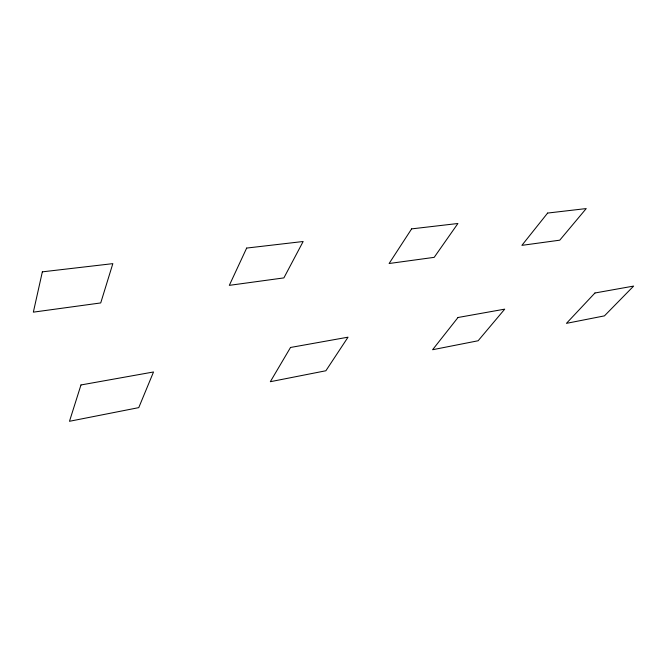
<?xml version="1.0" encoding="UTF-8"?>
<svg xmlns="http://www.w3.org/2000/svg" width="667" height="667" viewBox="0 0 667 667"><rect width="100%" height="100%" fill="white"/><g stroke="black" fill="none" stroke-linecap="round" stroke-linejoin="round"><path stroke-width="1" d="M42.346 271.844L33.35 312.148L100.725 302.935L112.84 263.64L42.346 271.844M80.974 384.959L69.485 421.286L138.761 407.629L153.527 371.978L80.974 384.959M246.665 248.074L229.323 285.351L283.884 277.897L303.151 241.504L246.665 248.074M290.512 347.474L270.327 381.707L325.88 370.76L348.032 337.177L290.512 347.474M411.631 228.881L389.111 263.507L434.192 257.345L457.912 223.495L411.631 228.881M458.004 317.5L432.591 349.733L478.131 340.762L504.719 309.146L458.004 317.5M547.624 213.065L521.886 245.356L559.763 240.178L586.235 208.571L547.624 213.065M594.947 292.996L566.425 323.362L604.435 315.875L633.65 286.076L594.947 292.996"/></g></svg>
